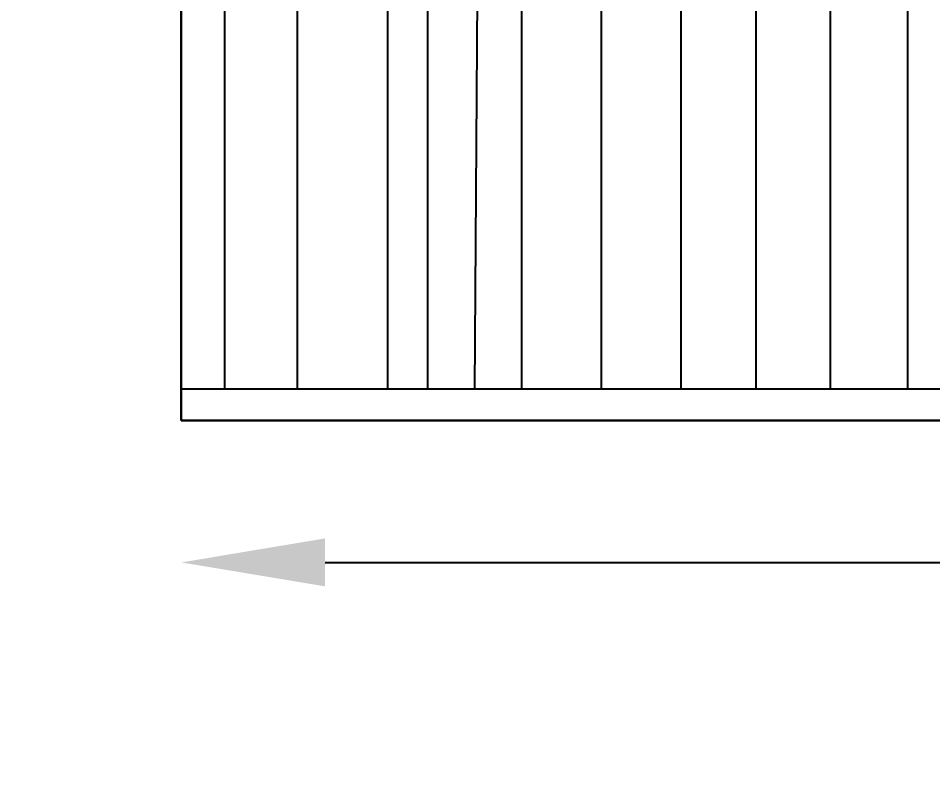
# Model space of a CAD drawing. Header units: metres. Extents: x 0 to 298, y 0 to 162.
# Drawn here: x 187.588 to 189.049, y 93.846 to 95.07 of the extents above; entities that cross this region are included whole.
import ezdxf

# ---------------------------------------------------------------- set-up
doc = ezdxf.new("R2010")
doc.units = ezdxf.units.M
doc.header["$MEASUREMENT"] = 0
doc.styles.add('working', font='timesbd.ttf', dxfattribs={"height": 0.25})
doc.dimstyles.new('new model', dxfattribs={"dimtxt": 0.25, "dimasz": 0.23, "dimexe": 0.1, "dimexo": 0.1, "dimgap": 0, "dimtad": 0, "dimtoh": 1, "dimzin": 1, "dimdsep": 46, "dimtxsty": 'working', "dimcen": 0.09, "dimse1": 1, "dimse2": 1, "dimclrd": 8, "dimclre": 8, "dimclrt": 3, "dimadec": 1, "dimazin": 0, "dimtfac": 1, "dimtofl": 0, "dimtmove": 0, "dimatfit": 3, "dimfxl": 0, "dimtolj": 1, "dimtzin": 0, "dimlwd": -1, "dimlwe": -1, "dimarcsym": 0})

# ---------------------------------------------------------------- blocks, each defined once
blk = doc.blocks.new('*D239')
at = {"color": 8}
for p, q in [((188.0783, 94.2002), (191.5378, 94.2002)), ((195.6181, 94.2002), (192.1586, 94.2002))]:
    blk.add_line(p, q, dxfattribs=at)
at = {"color": 8, "lineweight": 35}
for points in [[(188.0783, 94.2386), (188.0783, 94.1619), (187.8483, 94.2002)], [(195.6181, 94.2386), (195.6181, 94.1619), (195.8481, 94.2002)]]:
    blk.add_solid(points, dxfattribs=at)
at = {"layer": 'Defpoints', "color": 0, "lineweight": 35}
for p in [(187.8483, 94.4272), (195.8481, 94.4272), (187.8483, 94.2002)]:
    blk.add_point(p, dxfattribs=at)
at = {"color": 3, "insert": (191.8482, 94.2002), "char_height": 0.25, "attachment_point": 5, "style": 'working'}
blk.add_mtext('\\A1;8.00', dxfattribs=at)

msp = doc.modelspace()

# ---------------------------------------------------------------- linework, layer by layer
at = {"ltscale": 0.25}
for p, q in [((188.33038, 96.45727), (188.31703, 94.4772)), ((187.8483, 96.2272), (187.8483, 94.4272)), ((187.91774, 96.2272), (187.91774, 94.4772)), ((188.03349, 96.2272), (188.03349, 94.4772)), ((188.17815, 96.2272), (188.17815, 94.4772)), ((188.24181, 96.2272), (188.24181, 94.4772)), ((188.39225, 96.2272), (188.39225, 94.4772)), ((188.51958, 96.2272), (188.51958, 94.4772)), ((188.64688, 96.2272), (188.64688, 94.4772)), ((188.76656, 96.2272), (188.76656, 94.4772)), ((188.88528, 96.2272), (188.88528, 94.4772)), ((189.00915, 96.2272), (189.00915, 94.4772)), ((187.8483, 94.4272), (195.84815, 94.4272))]:
    msp.add_line(p, q, dxfattribs=at)
at = {"ltscale": 0.1}
msp.add_line((195.8483, 94.4772), (187.8483, 94.4772), dxfattribs=at)
msp.add_lwpolyline([(173.13408, 107.0472), (225.20038, 107.0472), (225.2013, 91.89751), (216.30083, 91.89751), (216.30083, 96.2272), (210.33203, 96.2272), (210.33203, 94.4272), (202.33203, 94.4272), (202.33203, 93.4272), (195.84815, 93.4272), (195.84815, 94.4272), (187.8483, 94.4272), (187.8483, 96.2272), (183.35038, 96.2272), (183.35038, 91.8972), (184.35038, 91.8972), (184.35038, 88.3122), (173.13408, 88.3122)], close=True)

# ---------------------------------------------------------------- dimensions: what is measured, and where the dimension line sits
dim = msp.add_linear_dim(base=(187.8483, 94.20025), p1=(195.84815, 94.4272), p2=(187.8483, 94.4272), dimstyle='new model', override={"dimpost": '\\X'})
dim.commit()
dim.dimension.update_dxf_attribs({"geometry": '*D239', "text_midpoint": (191.84823, 94.20025)})

doc.saveas('drawing.dxf')
